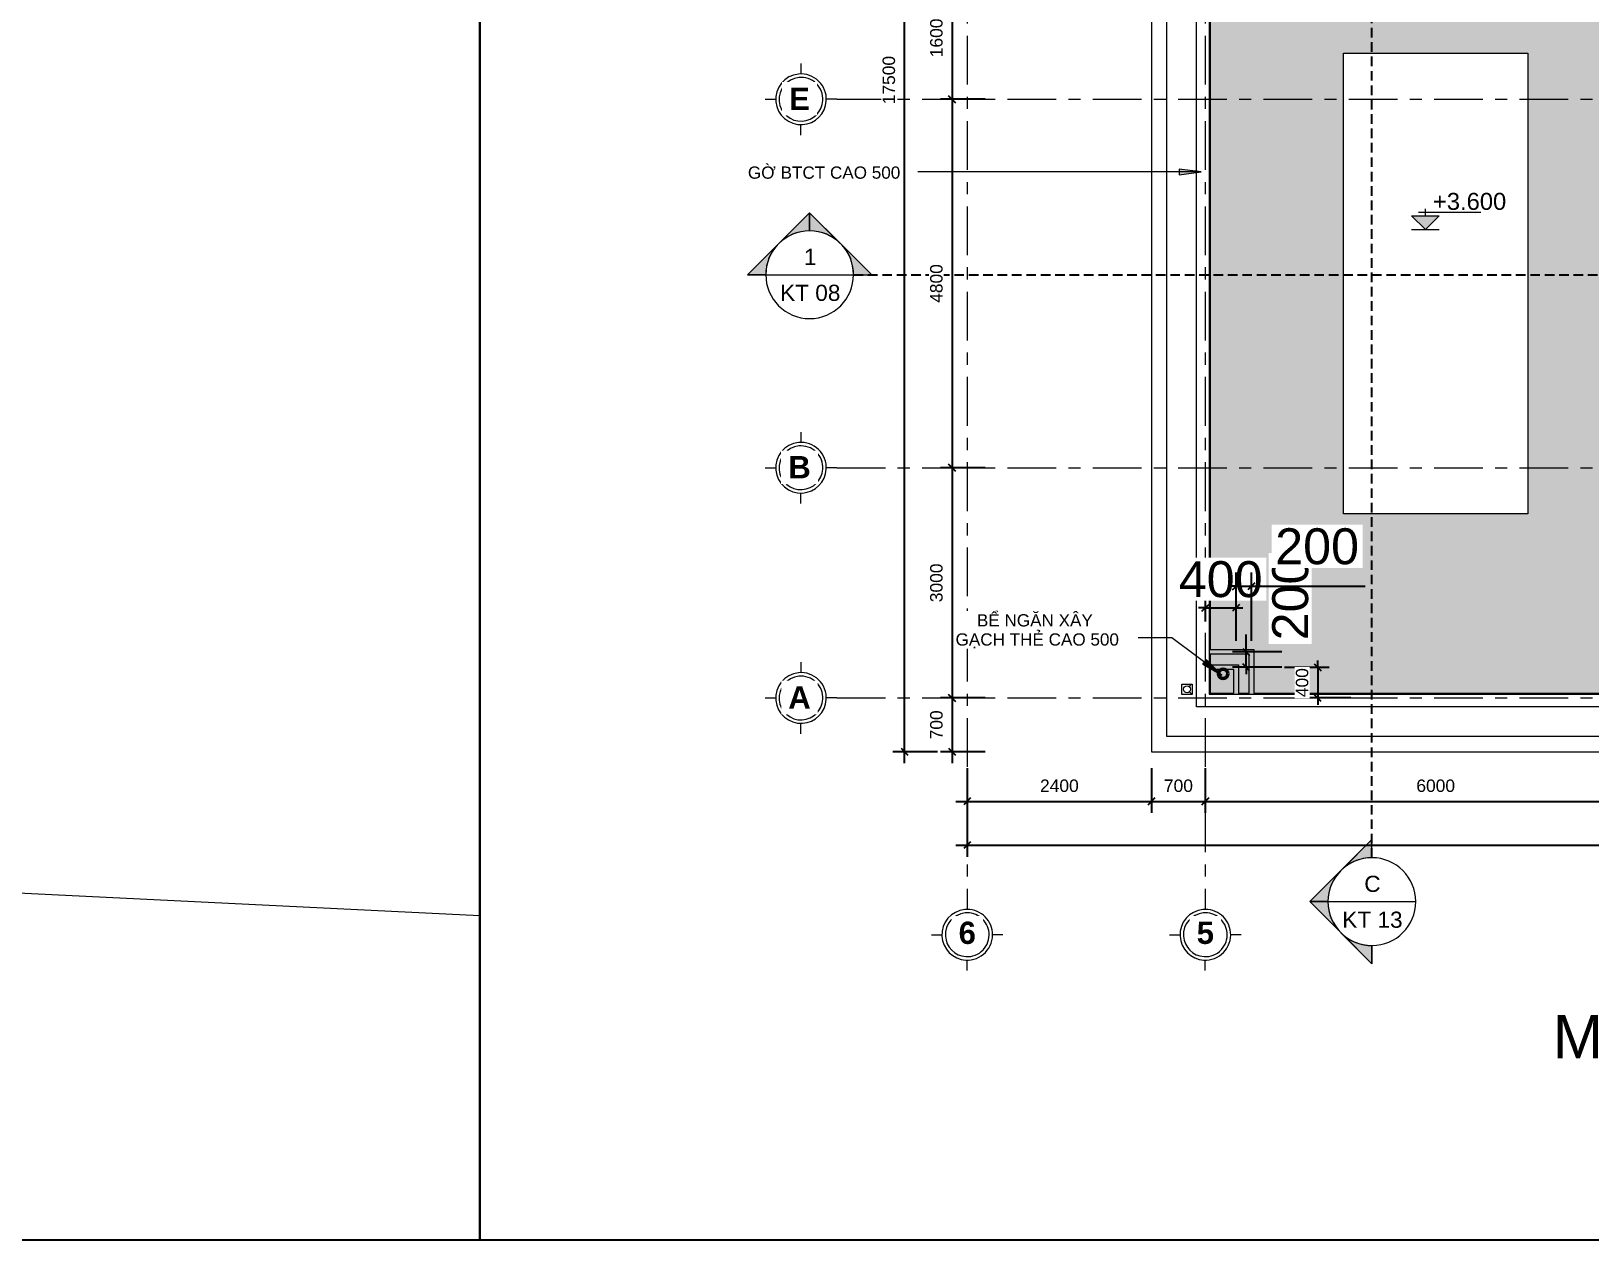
# Model space of a CAD drawing. Header units: millimetres. Extents: x 2164007 to 2324354, y -2513385 to -2308978.
# Drawn here: x 2237119 to 2257414, y -2402137 to -2386390 of the extents above; entities that cross this region are included whole.
import ezdxf

# ---------------------------------------------------------------- set-up
doc = ezdxf.new("R2010")
doc.units = ezdxf.units.MM
for name, pattern in [('DASHED2', [0.375, 0.25, -0.125]), ('Grid Line', [22.225, 12.7, -3.175, 3.175, -3.175]), ('HIDDEN2', [0.1875, 0.125, -0.0625])]:
    doc.linetypes.add(name, pattern=pattern)
doc.layers.add('5', color=5, linetype='Continuous')
doc.layers.add('NETGIONG', color=21, linetype='HIDDEN2')
for name, color, linetype, lineweight in [('A-ANNO-DIMS', 211, 'Continuous', 9), ('A-DETL-THIN', 151, 'Continuous', 9), ('A-DETL-WIDE', 214, 'Continuous', 50), ('A-FLOR', 8, 'Continuous', 13), ('A-FLOR-PATT', 8, 'Continuous', 13), ('A-WALL', 113, 'Continuous', 20), ('G-ANNO-DIMS', 111, 'Continuous', 9), ('G-ANNO-SYMB', 111, 'Continuous', 9), ('G-ANNO-TEXT', 231, 'Continuous', 9), ('S-GRID', 8, 'Continuous', 9), ('S-GRID-IDEN', 8, 'Continuous', 9)]:
    doc.layers.add(name, color=color, linetype=linetype, lineweight=lineweight)
doc.styles.add('Arial', font='arial.ttf', dxfattribs={"height": 175.652835})
doc.styles.add('Arial_1', font='arial.ttf', dxfattribs={"height": 162.282934})
doc.styles.add('Arial_2', font='arial.ttf', dxfattribs={"height": 468.40756})
doc.styles.add('Arial_3', font='arial.ttf', dxfattribs={"height": 177.035928})
doc.styles.add('Arial_4', font='arial.ttf', dxfattribs={"height": 175.652835})
doc.styles.add('Arial_B', font='arialbd.ttf', dxfattribs={"height": 190.266788})
doc.dimstyles.new('Dim_dai_ca_vu', dxfattribs={"dimscale": 304.8, "dimtxt": 165, "dimasz": 0.292969, "dimexe": 0.492126, "dimexo": 0.0625, "dimgap": 0.393701, "dimtad": 1, "dimdec": 0, "dimzin": 0, "dimdsep": 46, "dimtxsty": 'Arial_1', "dimblk1": 'OBLIQUE', "dimblk2": 'OBLIQUE', "dimsah": 1, "dimcen": 0.09, "dimdle": 0.492126, "dimadec": 0, "dimazin": 0, "dimtfac": 1, "dimtdec": 4, "dimtix": 1, "dimtmove": 0, "dimatfit": 3, "dimfxl": 0.984252, "dimfxlon": 1, "dimtvp": 1, "dimtfill": 1, "dimtolj": 1, "dimtzin": 0, "dimarcsym": 2})
doc.dimstyles.new('Dim_dai_ca_vu_1', dxfattribs={"dimscale": 304.8, "dimtxt": 165, "dimasz": 0.292969, "dimexe": 0.492126, "dimexo": 0.0625, "dimgap": 0.393701, "dimtad": 1, "dimdec": 0, "dimzin": 0, "dimdsep": 46, "dimtxsty": 'Arial_1', "dimblk1": 'OBLIQUE', "dimblk2": 'OBLIQUE', "dimsah": 1, "dimcen": 0.09, "dimdle": 0.492126, "dimadec": 0, "dimazin": 0, "dimtfac": 1, "dimtdec": 4, "dimtix": 1, "dimtmove": 0, "dimatfit": 3, "dimfxl": 0.984252, "dimfxlon": 1, "dimtvp": 1, "dimtfill": 1, "dimtolj": 1, "dimtzin": 0, "dimarcsym": 2})
doc.dimstyles.new('Dim_dai_ca_vu_2', dxfattribs={"dimscale": 304.8, "dimtxt": 165, "dimasz": 0.292969, "dimexe": 0.590551, "dimexo": 0.0625, "dimgap": 0.43061, "dimtad": 1, "dimdec": 0, "dimzin": 0, "dimdsep": 46, "dimtxsty": 'Arial_2', "dimblk1": 'OBLIQUE', "dimblk2": 'OBLIQUE', "dimsah": 1, "dimcen": 0.09, "dimdle": 0.615157, "dimadec": 0, "dimazin": 0, "dimtfac": 1, "dimtdec": 4, "dimtix": 1, "dimtmove": 0, "dimatfit": 3, "dimfxl": 1.230315, "dimfxlon": 1, "dimtvp": 1, "dimtfill": 1, "dimtolj": 1, "dimtzin": 0, "dimarcsym": 2})
doc.dimstyles.new('Dim_dai_ca_vu_3', dxfattribs={"dimscale": 304.8, "dimtxt": 165, "dimasz": 0.292969, "dimexe": 0.590551, "dimexo": 0.0625, "dimgap": 0.43061, "dimtad": 1, "dimdec": 0, "dimzin": 0, "dimdsep": 46, "dimtxsty": 'Arial_2', "dimblk1": 'OBLIQUE', "dimblk2": 'OBLIQUE', "dimsah": 1, "dimcen": 0.09, "dimdle": 0.615157, "dimadec": 0, "dimazin": 0, "dimtfac": 1, "dimtdec": 4, "dimtix": 1, "dimtmove": 0, "dimatfit": 3, "dimfxl": 1.230315, "dimfxlon": 1, "dimtvp": 1, "dimtfill": 1, "dimtolj": 1, "dimtzin": 0, "dimarcsym": 2})

# ---------------------------------------------------------------- blocks, each defined once
blk = doc.blocks.new('Floors 3 - Floors 3-1078498-TÂ_NG 2')
at = {"layer": 'A-FLOR'}
for p, q in [((-8715, -4629), (-8715, 5471)), ((-8915, 5271), (-8915, -4829)), ((-1715, -4629), (-8715, -4629)), ((-8915, -4829), (-1515, -4829))]:
    blk.add_line(p, q, dxfattribs=at)
blk = doc.blocks.new('Grid - Structural Grid-308830-TÂ_NG 2')
at = {"layer": 'S-GRID-IDEN'}
for p, q in [((0, 5.16875), (0, 3.66875)), ((-5.16875, 0), (-3.66875, 0)), ((5.16875, 0), (3.66875, 0)), ((0, -5.16875), (0, -3.66875))]:
    blk.add_line(p, q, dxfattribs=at)
at = {"layer": 'S-GRID-IDEN', "lineweight": 13}
for start, end in [(86.5905687, 185.4173466), (3.4094313, 86.5905687), (275.4173466, 3.4094313), (185.4173466, 275.4173466)]:
    blk.add_arc((0, 0), 3.66875, start, end, dxfattribs=at)
at = {"layer": 'S-GRID-IDEN'}
for start, end in [(86.5905687, 185.4173466), (3.4094313, 86.5905687), (275.4173466, 3.4094313), (185.4173466, 275.4173466)]:
    blk.add_arc((0, 0), 3.16875, start, end, dxfattribs=at)
blk = doc.blocks.new('Section - Section Head - Filled-22785-TÂ_NG 2')
at = {"layer": 'G-ANNO-SYMB'}
h = blk.add_hatch(color=256, dxfattribs=at)
edge = h.paths.add_edge_path(flags=0)
edge.add_line((-10.84, 4.49), (-6.35, 8.98))
edge.add_line((-6.35, 8.98), (-6.35, 6.35))
edge.add_arc((-6.35, 0), 6.35, 90, 135)
h = blk.add_hatch(color=256, dxfattribs=at)
edge = h.paths.add_edge_path(flags=0)
edge.add_arc((-6.35, 0), 6.35, 45, 90)
edge.add_line((-6.35, 6.35), (-6.35, 8.98))
edge.add_line((-6.35, 8.98), (-1.86, 4.49))
h = blk.add_hatch(color=256, dxfattribs=at)
edge = h.paths.add_edge_path(flags=0)
edge.add_arc((-6.35, 0), 6.36, 137.9216, 180)
edge.add_line((-12.71, 0), (-15.33, 0))
edge.add_line((-15.33, 0), (-11.07, 4.26))
h = blk.add_hatch(color=256, dxfattribs=at)
edge = h.paths.add_edge_path(flags=0)
edge.add_line((-1.63, 4.26), (2.63, 0))
edge.add_line((2.63, 0), (0.01, 0))
edge.add_arc((-6.35, 0), 6.36, 0, 42.0784)
for p, q in [((-6.35, 8.98), (-15.33, 0)), ((-6.35, 8.98), (-10.84, 4.49)), ((-6.35, 8.98), (2.63, 0)), ((-6.35, 6.35), (-6.35, 8.98)), ((-1.86, 4.49), (-6.35, 8.98)), ((-6.35, 8.98), (-6.35, 6.35)), ((-11.07, 4.26), (-15.33, 0)), ((2.63, 0), (-1.63, 4.26)), ((-15.33, 0), (-12.71, 0)), ((0.01, 0), (2.63, 0)), ((-12.7, 0), (-15.33, 0)), ((0, 0), (2.63, 0))]:
    blk.add_line(p, q, dxfattribs=at)
for radius, start, end in [(6.35, 360, 180), (6.35, 90, 135), (6.35, 45, 90), (6.36, 137.9216, 180), (6.36, 0, 42.0784), (6.35, 180, 360)]:
    blk.add_arc((-6.35, 0), radius, start, end, dxfattribs=at)
blk = doc.blocks.new('Spot Elevations - M_Spot Elevation - Exterior Filled 2-332856-TÂ_NG 2')
at = {"layer": 'G-ANNO-DIMS'}
blk.add_hatch(color=256, dxfattribs=at).paths.add_polyline_path([(2, 2), (0, 0), (-2, 2)], flags=0)
for p, q in [((-1, 2.5), (8, 2.5)), ((0, 2), (0, 3)), ((0, 0), (-2, 2)), ((-2, 2), (2, 2)), ((-2, 0), (2, 0)), ((2, 2), (0, 0))]:
    blk.add_line(p, q, dxfattribs=at)
blk = doc.blocks.new('_Oblique')
at = {"color": 0, "linetype": 'ByBlock', "lineweight": -2}
blk.add_line((-0.5, -0.5), (0.5, 0.5), dxfattribs=at)
blk = doc.blocks.new('*D406')
at = {"layer": 'A-ANNO-DIMS', "color": 0, "lineweight": -2}
for p, q in [((2249307, -2395994), (2249307, -2396575)), ((2251707, -2395994), (2251707, -2396575)), ((2249157, -2396425), (2251857, -2396425))]:
    blk.add_line(p, q, dxfattribs=at)
at = {"layer": 'Defpoints', "color": 0}
for p in [(2249307, -2395975), (2251707, -2395975), (2251707, -2396425)]:
    blk.add_point(p, dxfattribs=at)
at = {"layer": 'A-ANNO-DIMS', "color": 0, "lineweight": -2, "xscale": 89.296875, "yscale": 89.296875, "zscale": 89.296875, "rotation": 180}
blk.add_blockref('_Oblique', (2249307, -2396425), dxfattribs=at)
at = {"layer": 'A-ANNO-DIMS', "color": 0, "lineweight": -2, "xscale": 89.296875, "yscale": 89.296875, "zscale": 89.296875}
blk.add_blockref('_Oblique', (2251707, -2396425), dxfattribs=at)
at = {"layer": 'A-ANNO-DIMS', "color": 0, "insert": (2250507, -2396222), "char_height": 162.3, "attachment_point": 5, "style": 'Arial_1', "bg_fill": 3, "box_fill_scale": 1.1, "bg_fill_color": 256, "bg_fill_true_color": 13158600, "bg_fill_transparency": 7022796}
blk.add_mtext('\\A1;2400', dxfattribs=at)
blk = doc.blocks.new('*D407')
at = {"layer": 'A-ANNO-DIMS', "color": 0, "lineweight": -2}
for p, q in [((2251707, -2395994), (2251707, -2396575)), ((2252407, -2395994), (2252407, -2396575)), ((2251557, -2396425), (2252557, -2396425))]:
    blk.add_line(p, q, dxfattribs=at)
at = {"layer": 'Defpoints', "color": 0}
for p in [(2251707, -2395975), (2252407, -2395975), (2252407, -2396425)]:
    blk.add_point(p, dxfattribs=at)
at = {"layer": 'A-ANNO-DIMS', "color": 0, "lineweight": -2, "xscale": 89.296875, "yscale": 89.296875, "zscale": 89.296875, "rotation": 180}
blk.add_blockref('_Oblique', (2251707, -2396425), dxfattribs=at)
at = {"layer": 'A-ANNO-DIMS', "color": 0, "lineweight": -2, "xscale": 89.296875, "yscale": 89.296875, "zscale": 89.296875}
blk.add_blockref('_Oblique', (2252407, -2396425), dxfattribs=at)
at = {"layer": 'A-ANNO-DIMS', "color": 0, "insert": (2252057, -2396222), "char_height": 162.3, "attachment_point": 5, "style": 'Arial_1', "bg_fill": 3, "box_fill_scale": 1.1, "bg_fill_color": 256, "bg_fill_true_color": 13158600, "bg_fill_transparency": 8896412}
blk.add_mtext('\\A1;700', dxfattribs=at)
blk = doc.blocks.new('*D408')
at = {"layer": 'A-ANNO-DIMS', "color": 0, "lineweight": -2}
for p, q in [((2252407, -2395994), (2252407, -2396575)), ((2258407, -2395994), (2258407, -2396575)), ((2252257, -2396425), (2258557, -2396425))]:
    blk.add_line(p, q, dxfattribs=at)
at = {"layer": 'Defpoints', "color": 0}
for p in [(2252407, -2395975), (2258407, -2395975), (2258407, -2396425)]:
    blk.add_point(p, dxfattribs=at)
at = {"layer": 'A-ANNO-DIMS', "color": 0, "lineweight": -2, "xscale": 89.296875, "yscale": 89.296875, "zscale": 89.296875, "rotation": 180}
blk.add_blockref('_Oblique', (2252407, -2396425), dxfattribs=at)
at = {"layer": 'A-ANNO-DIMS', "color": 0, "lineweight": -2, "xscale": 89.296875, "yscale": 89.296875, "zscale": 89.296875}
blk.add_blockref('_Oblique', (2258407, -2396425), dxfattribs=at)
at = {"layer": 'A-ANNO-DIMS', "color": 0, "insert": (2255407, -2396222), "char_height": 162.3, "attachment_point": 5, "style": 'Arial_1', "bg_fill": 3, "box_fill_scale": 1.1, "bg_fill_color": 256, "bg_fill_true_color": 13158600, "bg_fill_transparency": 8896928}
blk.add_mtext('\\A1;6000', dxfattribs=at)
blk = doc.blocks.new('*D415')
at = {"layer": 'A-ANNO-DIMS', "color": 0, "lineweight": -2}
for p, q in [((2249307, -2396565), (2249307, -2397146)), ((2270607, -2396565), (2270607, -2397146)), ((2249157, -2396996), (2270757, -2396996))]:
    blk.add_line(p, q, dxfattribs=at)
at = {"layer": 'Defpoints', "color": 0}
for p in [(2249307, -2396546), (2270607, -2396546), (2270607, -2396996)]:
    blk.add_point(p, dxfattribs=at)
at = {"layer": 'A-ANNO-DIMS', "color": 0, "lineweight": -2, "xscale": 89.296875, "yscale": 89.296875, "zscale": 89.296875, "rotation": 180}
blk.add_blockref('_Oblique', (2249307, -2396996), dxfattribs=at)
at = {"layer": 'A-ANNO-DIMS', "color": 0, "lineweight": -2, "xscale": 89.296875, "yscale": 89.296875, "zscale": 89.296875}
blk.add_blockref('_Oblique', (2270607, -2396996), dxfattribs=at)
at = {"layer": 'A-ANNO-DIMS', "color": 0, "insert": (2259957, -2396793), "char_height": 162.3, "attachment_point": 5, "style": 'Arial_1', "bg_fill": 3, "box_fill_scale": 1.1, "bg_fill_color": 256, "bg_fill_true_color": 13158600, "bg_fill_transparency": 8898476}
blk.add_mtext('\\A1;21300', dxfattribs=at)
blk = doc.blocks.new('*D416')
at = {"layer": 'A-ANNO-DIMS', "color": 0, "lineweight": -2}
for p, q in [((2252939, -2394478), (2252939, -2394250)), ((2253402, -2394478), (2252759, -2394478)), ((2252939, -2394678), (2252939, -2394478)), ((2253402, -2394678), (2252759, -2394678)), ((2252939, -2394678), (2252939, -2394767))]:
    blk.add_line(p, q, dxfattribs=at)
at = {"layer": 'Defpoints', "color": 0}
for p in [(2253421, -2394478), (2252939, -2394678), (2253421, -2394678)]:
    blk.add_point(p, dxfattribs=at)
at = {"layer": 'A-ANNO-DIMS', "color": 0, "lineweight": -2, "xscale": 89.296875, "yscale": 89.296875, "zscale": 89.296875}
for p, rotation in [((2252939, -2394478), 270), ((2252939, -2394678), 90)]:
    blk.add_blockref('_Oblique', p, dxfattribs=dict(at, rotation=rotation))
at = {"layer": 'A-ANNO-DIMS', "color": 0, "insert": (2253278, -2394327), "char_height": 468.4, "attachment_point": 1, "rotation": 90, "line_spacing_factor": 0.938532, "style": 'Arial_2', "bg_fill": 3, "box_fill_scale": 1.1, "bg_fill_color": 256, "bg_fill_true_color": 13158600, "bg_fill_transparency": 7163996}
blk.add_mtext('\\A1;200', dxfattribs=at)
blk = doc.blocks.new('*D417')
at = {"layer": 'A-ANNO-DIMS', "color": 0, "lineweight": -2}
for p, q in [((2253871, -2394678), (2253871, -2394589)), ((2253440, -2394678), (2254021, -2394678)), ((2253871, -2394678), (2253871, -2395078)), ((2254302, -2395078), (2253721, -2395078)), ((2253871, -2395078), (2253871, -2395167))]:
    blk.add_line(p, q, dxfattribs=at)
at = {"layer": 'Defpoints', "color": 0}
for p in [(2253421, -2394678), (2253871, -2395078), (2254321, -2395078)]:
    blk.add_point(p, dxfattribs=at)
at = {"layer": 'A-ANNO-DIMS', "color": 0, "lineweight": -2, "xscale": 89.296875, "yscale": 89.296875, "zscale": 89.296875}
for p, rotation in [((2253871, -2394678), 270), ((2253871, -2395078), 90)]:
    blk.add_blockref('_Oblique', p, dxfattribs=dict(at, rotation=rotation))
at = {"layer": 'A-ANNO-DIMS', "color": 0, "insert": (2253668, -2394878), "char_height": 162.3, "attachment_point": 5, "rotation": 90, "style": 'Arial_1', "bg_fill": 3, "box_fill_scale": 1.1, "bg_fill_color": 256, "bg_fill_true_color": 13158600, "bg_fill_transparency": 7061900}
blk.add_mtext('\\A1;400', dxfattribs=at)
blk = doc.blocks.new('*D418')
at = {"layer": 'A-ANNO-DIMS', "color": 0, "lineweight": -2}
for p, q in [((2252407, -2393472), (2252407, -2394083)), ((2252807, -2394334), (2252807, -2393723)), ((2252407, -2393903), (2252318, -2393903)), ((2252407, -2393903), (2252807, -2393903)), ((2252807, -2393903), (2252897, -2393903))]:
    blk.add_line(p, q, dxfattribs=at)
at = {"layer": 'Defpoints', "color": 0}
blk.add_point((2252807, -2394353), dxfattribs=at)
at = {"layer": 'A-ANNO-DIMS', "color": 0, "lineweight": -2, "xscale": 89.296875, "yscale": 89.296875, "zscale": 89.296875}
blk.add_blockref('_Oblique', (2252407, -2393903), dxfattribs=at)
at = {"layer": 'A-ANNO-DIMS', "color": 0, "lineweight": -2, "xscale": 89.296875, "yscale": 89.296875, "zscale": 89.296875, "rotation": 180}
blk.add_blockref('_Oblique', (2252807, -2393903), dxfattribs=at)
at = {"layer": 'A-ANNO-DIMS', "color": 0, "insert": (2252607, -2393533), "char_height": 468.4, "attachment_point": 5, "style": 'Arial_2', "bg_fill": 3, "box_fill_scale": 1.1, "bg_fill_color": 256, "bg_fill_true_color": 13158600, "bg_fill_transparency": 8899008}
blk.add_mtext('\\A1;400', dxfattribs=at)
at = {"layer": 'Defpoints', "color": 0}
for p in [(2252407, -2393453), (2252807, -2393903)]:
    blk.add_point(p, dxfattribs=at)
blk = doc.blocks.new('*D419')
at = {"layer": 'A-ANNO-DIMS', "color": 0, "lineweight": -2}
for p, q in [((2252807, -2393623), (2252718, -2393623)), ((2252807, -2394334), (2252807, -2393443)), ((2252807, -2393623), (2253007, -2393623)), ((2253007, -2394334), (2253007, -2393443)), ((2253007, -2393623), (2254490, -2393623))]:
    blk.add_line(p, q, dxfattribs=at)
at = {"layer": 'Defpoints', "color": 0}
for p in [(2253007, -2393623), (2252807, -2394353), (2253007, -2394353)]:
    blk.add_point(p, dxfattribs=at)
at = {"layer": 'A-ANNO-DIMS', "color": 0, "lineweight": -2, "xscale": 89.296875, "yscale": 89.296875, "zscale": 89.296875}
blk.add_blockref('_Oblique', (2252807, -2393623), dxfattribs=at)
at = {"layer": 'A-ANNO-DIMS', "color": 0, "lineweight": -2, "xscale": 89.296875, "yscale": 89.296875, "zscale": 89.296875, "rotation": 180}
blk.add_blockref('_Oblique', (2253007, -2393623), dxfattribs=at)
at = {"layer": 'A-ANNO-DIMS', "color": 0, "insert": (2253317, -2392867), "char_height": 468.4, "attachment_point": 1, "line_spacing_factor": 0.938532, "style": 'Arial_2', "bg_fill": 3, "box_fill_scale": 1.1, "bg_fill_color": 256, "bg_fill_true_color": 13158600, "bg_fill_transparency": 7178028}
blk.add_mtext('\\A1;200', dxfattribs=at)
blk = doc.blocks.new('*D423')
at = {"layer": 'A-ANNO-DIMS', "color": 0, "lineweight": -2}
for p, q in [((2249539, -2385678), (2248959, -2385678)), ((2249109, -2385528), (2249109, -2387428)), ((2249539, -2387278), (2248959, -2387278))]:
    blk.add_line(p, q, dxfattribs=at)
at = {"layer": 'Defpoints', "color": 0}
for p in [(2249559, -2385678), (2249109, -2387278), (2249559, -2387278)]:
    blk.add_point(p, dxfattribs=at)
at = {"layer": 'A-ANNO-DIMS', "color": 0, "lineweight": -2, "xscale": 89.296875, "yscale": 89.296875, "zscale": 89.296875}
for p, rotation in [((2249109, -2385678), 90), ((2249109, -2387278), 270)]:
    blk.add_blockref('_Oblique', p, dxfattribs=dict(at, rotation=rotation))
at = {"layer": 'A-ANNO-DIMS', "color": 0, "insert": (2248906, -2386478), "char_height": 162.3, "attachment_point": 5, "rotation": 90, "style": 'Arial_1', "bg_fill": 3, "box_fill_scale": 1.1, "bg_fill_color": 256, "bg_fill_true_color": 13158600, "bg_fill_transparency": 8899508}
blk.add_mtext('\\A1;1600', dxfattribs=at)
blk = doc.blocks.new('*D424')
at = {"layer": 'A-ANNO-DIMS', "color": 0, "lineweight": -2}
for p, q in [((2249109, -2387128), (2249109, -2392228)), ((2249539, -2387278), (2248959, -2387278)), ((2249539, -2392078), (2248959, -2392078))]:
    blk.add_line(p, q, dxfattribs=at)
at = {"layer": 'Defpoints', "color": 0}
for p in [(2249559, -2387278), (2249109, -2392078), (2249559, -2392078)]:
    blk.add_point(p, dxfattribs=at)
at = {"layer": 'A-ANNO-DIMS', "color": 0, "lineweight": -2, "xscale": 89.296875, "yscale": 89.296875, "zscale": 89.296875}
for p, rotation in [((2249109, -2387278), 90), ((2249109, -2392078), 270)]:
    blk.add_blockref('_Oblique', p, dxfattribs=dict(at, rotation=rotation))
at = {"layer": 'A-ANNO-DIMS', "color": 0, "insert": (2248906, -2389678), "char_height": 162.3, "attachment_point": 5, "rotation": 90, "style": 'Arial_1', "bg_fill": 3, "box_fill_scale": 1.1, "bg_fill_color": 256, "bg_fill_true_color": 13158600, "bg_fill_transparency": 8899508}
blk.add_mtext('\\A1;4800', dxfattribs=at)
blk = doc.blocks.new('*D425')
at = {"layer": 'A-ANNO-DIMS', "color": 0, "lineweight": -2}
for p, q in [((2249109, -2391928), (2249109, -2395228)), ((2249539, -2392078), (2248959, -2392078)), ((2249539, -2395078), (2248959, -2395078))]:
    blk.add_line(p, q, dxfattribs=at)
at = {"layer": 'Defpoints', "color": 0}
for p in [(2249559, -2392078), (2249109, -2395078), (2249559, -2395078)]:
    blk.add_point(p, dxfattribs=at)
at = {"layer": 'A-ANNO-DIMS', "color": 0, "lineweight": -2, "xscale": 89.296875, "yscale": 89.296875, "zscale": 89.296875}
for p, rotation in [((2249109, -2392078), 90), ((2249109, -2395078), 270)]:
    blk.add_blockref('_Oblique', p, dxfattribs=dict(at, rotation=rotation))
at = {"layer": 'A-ANNO-DIMS', "color": 0, "insert": (2248906, -2393578), "char_height": 162.3, "attachment_point": 5, "rotation": 90, "style": 'Arial_1', "bg_fill": 3, "box_fill_scale": 1.1, "bg_fill_color": 256, "bg_fill_true_color": 13158600, "bg_fill_transparency": 8899508}
blk.add_mtext('\\A1;3000', dxfattribs=at)
blk = doc.blocks.new('*D426')
at = {"layer": 'A-ANNO-DIMS', "color": 0, "lineweight": -2}
for p, q in [((2249109, -2394928), (2249109, -2395928)), ((2249539, -2395078), (2248959, -2395078)), ((2249539, -2395778), (2248959, -2395778))]:
    blk.add_line(p, q, dxfattribs=at)
at = {"layer": 'Defpoints', "color": 0}
for p in [(2249559, -2395078), (2249109, -2395778), (2249559, -2395778)]:
    blk.add_point(p, dxfattribs=at)
at = {"layer": 'A-ANNO-DIMS', "color": 0, "lineweight": -2, "xscale": 89.296875, "yscale": 89.296875, "zscale": 89.296875}
for p, rotation in [((2249109, -2395078), 90), ((2249109, -2395778), 270)]:
    blk.add_blockref('_Oblique', p, dxfattribs=dict(at, rotation=rotation))
at = {"layer": 'A-ANNO-DIMS', "color": 0, "insert": (2248906, -2395428), "char_height": 162.3, "attachment_point": 5, "rotation": 90, "style": 'Arial_1', "bg_fill": 3, "box_fill_scale": 1.1, "bg_fill_color": 256, "bg_fill_true_color": 13158600, "bg_fill_transparency": 8899508}
blk.add_mtext('\\A1;700', dxfattribs=at)
blk = doc.blocks.new('*D427')
at = {"layer": 'A-ANNO-DIMS', "color": 0, "lineweight": -2}
for p, q in [((2248490, -2395928), (2248490, -2378128)), ((2248921, -2378278), (2248340, -2378278)), ((2248921, -2395778), (2248340, -2395778))]:
    blk.add_line(p, q, dxfattribs=at)
at = {"layer": 'Defpoints', "color": 0}
for p in [(2248490, -2378278), (2248940, -2378278), (2248940, -2395778)]:
    blk.add_point(p, dxfattribs=at)
at = {"layer": 'A-ANNO-DIMS', "color": 0, "lineweight": -2, "xscale": 89.296875, "yscale": 89.296875, "zscale": 89.296875}
for p, rotation in [((2248490, -2378278), 90), ((2248490, -2395778), 270)]:
    blk.add_blockref('_Oblique', p, dxfattribs=dict(at, rotation=rotation))
at = {"layer": 'A-ANNO-DIMS', "color": 0, "insert": (2248287, -2387028), "char_height": 162.3, "attachment_point": 5, "rotation": 90, "style": 'Arial_1', "bg_fill": 3, "box_fill_scale": 1.1, "bg_fill_color": 256, "bg_fill_true_color": 13158600, "bg_fill_transparency": 8899508}
blk.add_mtext('\\A1;17500', dxfattribs=at)

msp = doc.modelspace()

# ---------------------------------------------------------------- hatches: boundary and pattern name
at = {"layer": 'A-FLOR-PATT', "lineweight": 9}
h = msp.add_hatch(dxfattribs=at)
h.set_pattern_fill('FP_5', color=256, style=0, pattern_type=2)
h.set_pattern_definition([(0, (2260622.27, -2390948.96), (365.76, 91.44), [30.175, -244.145, 30.175, -244.145, -1463.04]), (0, (2260622.27, -2390948.96), (365.76, 91.44), [-548.64, 30.175, -518.465, 30.175, -244.145, -640.08]), (0, (2260622.27, -2390948.96), (365.76, 91.44), [-1371.6, 30.175, -152.705, 30.175, -427.025]), (120, (2260759.43, -2390903.24), (-262.06936, 271.03745), [30.175, -244.145, 30.175, -244.145, -1463.04]), (120, (2260759.43, -2390903.24), (-262.06936, 271.03745), [-548.64, 30.175, -518.465, 30.175, -244.145, -640.08]), (120, (2260759.43, -2390903.24), (-262.06936, 271.03745), [-1371.6, 30.175, -152.705, 30.175, -427.025]), (240, (2260805.15, -2390720.36), (-103.69064, -362.47745), [30.175, -244.145, 30.175, -244.145, -1463.04]), (240, (2260805.15, -2390720.36), (-103.69064, -362.47745), [-548.64, 30.175, -518.465, 30.175, -244.145, -640.08]), (240, (2260805.15, -2390720.36), (-103.69064, -362.47745), [-1371.6, 30.175, -152.705, 30.175, -427.025])])
h.paths.add_polyline_path([(2252457.4, -2395028), (2258357.4, -2395028), (2258357.4, -2387828), (2257907.4, -2387828), (2257907.4, -2386678), (2258357.4, -2386678), (2258357.4, -2382993), (2258292.4, -2382993), (2258292.4, -2379028), (2250357.4, -2379028), (2250357.4, -2384128), (2252457.4, -2384128), (2252457.4, -2394188.4)], flags=0)
h.paths.add_polyline_path([(2254207.4, -2392678), (2254207.4, -2386678), (2256607.4, -2386678), (2256607.4, -2392678)], flags=0)
h.paths.add_polyline_path([(2251807.4, -2382778), (2251807.4, -2380378), (2256607.4, -2380378), (2256607.4, -2382778)], flags=0)
at = {"layer": 'G-ANNO-TEXT'}
for points in [[(2252351.5, -2388224.1), (2252065.7, -2388186.5), (2252065.7, -2388261.8)], [(2252623.7, -2394778.8), (2252416.4, -2394578.5), (2252371.6, -2394639)]]:
    msp.add_hatch(color=7, dxfattribs=at).paths.add_polyline_path(points, flags=0)

# ---------------------------------------------------------------- linework, layer by layer
at = {"layer": '5'}
for points in [[(2202264, -2402137.3), (2242960.6, -2402137.3), (2242960.6, -2373359), (2202264, -2373359)], [(2242960.6, -2402137.3), (2283657.3, -2402137.3), (2283657.3, -2373359), (2242960.6, -2373359)]]:
    msp.add_lwpolyline(points, close=True, dxfattribs=at)
at = {"layer": 'A-DETL-THIN'}
for p, q in [((2252101.8, -2394897.4), (2252236.8, -2394897.4)), ((2252101.8, -2395032.4), (2252101.8, -2394897.4)), ((2252236.8, -2395032.4), (2252101.8, -2395032.4)), ((2252196.6, -2394929.2), (2252228.3, -2394897.4)), ((2252201.2, -2394996.8), (2252236.8, -2395032.4)), ((2252236.8, -2394897.4), (2252236.8, -2395032.4))]:
    msp.add_line(p, q, dxfattribs=at)
msp.add_circle((2252169.3, -2394964.9), 45, dxfattribs=at)
at = {"layer": 'A-DETL-WIDE'}
msp.add_circle((2252639, -2394762.5), 60, dxfattribs=at)
at = {"layer": 'A-FLOR'}
for p, q in [((2252457.4, -2384128), (2252457.4, -2395028)), ((2254207.4, -2386678), (2256607.4, -2386678)), ((2254207.4, -2392678), (2254207.4, -2386678)), ((2256607.4, -2386678), (2256607.4, -2392678)), ((2256607.4, -2392678), (2254207.4, -2392678)), ((2252457.4, -2395028), (2258357.4, -2395028)), ((2205563.3, -2396084.2), (2242960.6, -2397910.4))]:
    msp.add_line(p, q, dxfattribs=at)
at = {"layer": 'A-WALL'}
for p, q in [((2252472.4, -2384113), (2252472.4, -2394448)), ((2252292.4, -2395193), (2252292.4, -2384293)), ((2252472.4, -2394448), (2253037.4, -2394448)), ((2252977.4, -2394508), (2252472.4, -2394508)), ((2252472.4, -2394508), (2252472.4, -2394648)), ((2252977.4, -2395013), (2252977.4, -2394508)), ((2253037.4, -2394448), (2253037.4, -2395013)), ((2252472.4, -2394648), (2252837.4, -2394648)), ((2252777.4, -2394708), (2252472.4, -2394708)), ((2252472.4, -2394708), (2252472.4, -2395013)), ((2252777.4, -2395013), (2252777.4, -2394708)), ((2252837.4, -2394648), (2252837.4, -2395013)), ((2252472.4, -2395013), (2252777.4, -2395013)), ((2252837.4, -2395013), (2252977.4, -2395013)), ((2253037.4, -2395013), (2258342.4, -2395013)), ((2258522.4, -2395193), (2252292.4, -2395193))]:
    msp.add_line(p, q, dxfattribs=at)
at = {"layer": 'G-ANNO-SYMB'}
for p, q in [((2246683.9, -2389563.5), (2247826.9, -2389563.5)), ((2254004.5, -2397731.1), (2255147.5, -2397731.1))]:
    msp.add_line(p, q, dxfattribs=at)
at = {"layer": 'G-ANNO-TEXT', "color": 7}
for p, q in [((2252351.5, -2388224.1), (2248608.6, -2388224.1)), ((2252351.5, -2388224.1), (2252065.7, -2388186.5)), ((2252065.7, -2388186.5), (2252065.7, -2388261.8)), ((2252065.7, -2388261.8), (2252351.5, -2388224.1)), ((2251970.8, -2394295.4), (2251456.2, -2394295.4)), ((2252623.7, -2394778.8), (2251970.8, -2394295.4)), ((2252416.4, -2394578.5), (2252371.6, -2394639)), ((2252371.6, -2394639), (2252623.7, -2394778.8)), ((2252623.7, -2394778.8), (2252416.4, -2394578.5))]:
    msp.add_line(p, q, dxfattribs=at)
at = {"layer": 'NETGIONG', "color": 5, "linetype": 'DASHED2', "lineweight": 25, "ltscale": 500}
for p, q in [((2254576, -2397159.6), (2254576, -2375891.8)), ((2247826.9, -2389563.5), (2276904.7, -2389563.5))]:
    msp.add_line(p, q, dxfattribs=at)
at = {"layer": 'S-GRID', "linetype": 'Grid Line', "ltscale": 50}
for p, q in [((2249307.4, -2376449.6), (2249307.4, -2397697.5)), ((2252407.4, -2376449.6), (2252407.4, -2397697.5)), ((2247607.4, -2387278), (2261698, -2387278)), ((2247607.4, -2392078), (2261698, -2392078)), ((2247607.4, -2395078), (2276777.2, -2395078))]:
    msp.add_line(p, q, dxfattribs=at)

# ---------------------------------------------------------------- block references
at = {"layer": 'A-FLOR'}
msp.add_blockref('Floors 3 - Floors 3-1078498-TÂ_NG 2', (2260622.3, -2390949), dxfattribs=at)
at = {"layer": 'G-ANNO-DIMS', "xscale": 90, "yscale": 90, "zscale": 89.99999999999996}
msp.add_blockref('Spot Elevations - M_Spot Elevation - Exterior Filled 2-332856-TÂ_NG 2', (2255273.6, -2388974.7), dxfattribs=at)
at = {"layer": 'G-ANNO-SYMB', "xscale": 90, "yscale": 90, "zscale": 89.99999999999996}
msp.add_blockref('Section - Section Head - Filled-22785-TÂ_NG 2', (2247826.9, -2389563.5), dxfattribs=at)
at = {"layer": 'G-ANNO-SYMB', "xscale": 90, "yscale": 90, "zscale": 89.99999999999996, "rotation": 90}
msp.add_blockref('Section - Section Head - Filled-22785-TÂ_NG 2', (2254576, -2397159.6), dxfattribs=at)
at = {"layer": 'S-GRID-IDEN', "xscale": 90, "yscale": 90, "zscale": 89.99999999999996}
for p, rotation in [((2247142.2, -2387278), 270), ((2247142.2, -2392078), 270), ((2247142.2, -2395078), 270), ((2249307.4, -2398162.7), 180), ((2252407.4, -2398162.7), 180)]:
    msp.add_blockref('Grid - Structural Grid-308830-TÂ_NG 2', p, dxfattribs=dict(at, rotation=rotation))

# ---------------------------------------------------------------- texts
at = {"layer": 'G-ANNO-DIMS', "insert": (2255371.4, -2388497.3), "char_height": 221.29, "width": 1136.7, "attachment_point": 1, "line_spacing_factor": 0.938532, "style": 'Arial_3'}
msp.add_mtext('+3.600', dxfattribs=at)
at = {"layer": 'G-ANNO-SYMB', "attachment_point": 2, "line_spacing_factor": 0.938532, "style": 'Arial'}
for s, insert, char_height, width in [('\\fArial|b0|i0|c163|p34|;1', (2247262.8, -2389226.1), 210.783, 195.453), ('KT 08', (2247262.8, -2389693.7), 210.78, 936.117), ('\\fArial|b0|i0|c163|p34|;C', (2254583.3, -2397393.7), 210.783, 252.031), ('KT 13', (2254583.3, -2397861.3), 210.78, 936.117)]:
    msp.add_mtext(s, dxfattribs=dict(at, insert=insert, char_height=char_height, width=width))

# ---------------------------------------------------------------- next in the draw order: texts
at = {"layer": 'G-ANNO-TEXT', "color": 7, "line_spacing_factor": 0.938532, "bg_fill": 3, "box_fill_scale": 1.25, "bg_fill_color": 0, "bg_fill_transparency": 0}
for s, insert, char_height, width, attachment_point, style in [('GỜ BTCT CAO 500', (2247443.2, -2388153.3), 159.332, 2357.979, 2, 'Arial_1'), ('BỂ NGĂN XÂY\\P GẠCH THẺ CAO 500', (2250187.9, -2393986.5), 159.332, 2604.857, 2, 'Arial_1'), ('MẶT BẰNG TẦNG ÁP MÁI', (2256931.8, -2399209.7), 562.089, 11130.534, 1, 'Arial_4')]:
    msp.add_mtext(s, dxfattribs=dict(at, insert=insert, char_height=char_height, width=width, attachment_point=attachment_point, style=style))
at = {"layer": 'S-GRID-IDEN', "char_height": 289.967, "attachment_point": 2, "line_spacing_factor": 0.938532, "style": 'Arial_B', "bg_fill": 3, "box_fill_scale": 1.25, "bg_fill_color": 0, "bg_fill_transparency": 0}
for s, insert, width in [('\\fArial|b1|i0|c163|p34|;E', (2247123.2, -2387126.3), 312.039), ('\\fArial|b1|i0|c163|p34|;B', (2247123.2, -2391926.3), 339.471), ('\\fArial|b1|i0|c163|p34|;A', (2247123.2, -2394926.3), 329.184), ('\\fArial|b1|i0|c163|p34|;6', (2249307.5, -2397992.1), 260.604), ('\\fArial|b1|i0|c163|p34|;5', (2252407.5, -2397992.1), 260.604)]:
    msp.add_mtext(s, dxfattribs=dict(at, insert=insert, width=width))

# ---------------------------------------------------------------- next in the draw order: dimensions: what is measured, and where the dimension line sits
at = {"layer": 'A-ANNO-DIMS'}
dim = msp.add_linear_dim(base=(2249108.5, -2387278), p1=(2249558.5, -2385678), p2=(2249558.5, -2387278), angle=90, dimstyle='Dim_dai_ca_vu_1', override={"dimpost": '<>', "dimfxl": 1600}, dxfattribs=at)
dim.commit()
dim.dimension.update_dxf_attribs({"geometry": '*D423', "text_midpoint": (2248905.7, -2386478)})
dim = msp.add_linear_dim(base=(2252938.6, -2394678), p1=(2253420.8, -2394478), p2=(2253420.8, -2394678), angle=90, dimstyle='Dim_dai_ca_vu_2', override={"dimpost": '<>', "dimfxl": 200}, dxfattribs=at)
dim.commit()
dim.dimension.update_dxf_attribs({"geometry": '*D416', "text_midpoint": (2253590.5, -2394249.6), "dimtype": 128, "text_rotation": 90})
dim = msp.add_linear_dim(base=(2251707.4, -2396425), p1=(2249307.4, -2395975), p2=(2251707.4, -2395975), dimstyle='Dim_dai_ca_vu_1', override={"dimpost": '<>', "dimfxl": 2400}, dxfattribs=at)
dim.commit()
dim.dimension.update_dxf_attribs({"geometry": '*D406', "text_midpoint": (2250507.4, -2396222.2)})

# ---------------------------------------------------------------- next in the draw order: dimensions: what is measured, and where the dimension line sits
for base, p1, p2, dimstyle, override, picture, middle in [((2249108.5, -2392078), (2249558.5, -2387278), (2249558.5, -2392078), 'Dim_dai_ca_vu_1', {"dimpost": '<>', "dimfxl": 4800}, '*D424', (2248905.7, -2389678)), ((2253870.8, -2395078), (2253420.8, -2394678), (2254320.8, -2395078), 'Dim_dai_ca_vu', {"dimpost": '<>', "dimfxl": 984.88578}, '*D417', (2253667.9, -2394878))]:
    dim = msp.add_linear_dim(base=base, p1=p1, p2=p2, angle=90, dimstyle=dimstyle, override=override, dxfattribs=at)
    dim.commit()
    dim.dimension.update_dxf_attribs({"geometry": picture, "text_midpoint": middle})
for base, p1, p2, dimstyle, override, picture, middle in [((2252807.4, -2393903), (2252407.4, -2393453), (2252807.4, -2394353), 'Dim_dai_ca_vu_3', {"dimpost": '<>', "dimfxl": 984.88578}, '*D418', (2252607.4, -2393532.6)), ((2252407.4, -2396425), (2251707.4, -2395975), (2252407.4, -2395975), 'Dim_dai_ca_vu_1', {"dimpost": '<>', "dimfxl": 700}, '*D407', (2252057.4, -2396222.2))]:
    dim = msp.add_linear_dim(base=base, p1=p1, p2=p2, dimstyle=dimstyle, override=override, dxfattribs=at)
    dim.commit()
    dim.dimension.update_dxf_attribs({"geometry": picture, "text_midpoint": middle})

# ---------------------------------------------------------------- next in the draw order: dimensions: what is measured, and where the dimension line sits
dim = msp.add_linear_dim(base=(2249108.5, -2395078), p1=(2249558.5, -2392078), p2=(2249558.5, -2395078), angle=90, dimstyle='Dim_dai_ca_vu_1', override={"dimpost": '<>', "dimfxl": 3000}, dxfattribs=at)
dim.commit()
dim.dimension.update_dxf_attribs({"geometry": '*D425', "text_midpoint": (2248905.6, -2393578)})
dim = msp.add_linear_dim(base=(2253007.4, -2393622.7), p1=(2252807.4, -2394353), p2=(2253007.4, -2394353), dimstyle='Dim_dai_ca_vu_2', override={"dimpost": '<>', "dimfxl": 200}, dxfattribs=at)
dim.commit()
dim.dimension.update_dxf_attribs({"geometry": '*D419', "text_midpoint": (2253837.9, -2393622.7), "dimtype": 128})
dim = msp.add_linear_dim(base=(2258407.4, -2396425), p1=(2252407.4, -2395975), p2=(2258407.4, -2395975), dimstyle='Dim_dai_ca_vu_1', override={"dimpost": '<>', "dimfxl": 6000}, dxfattribs=at)
dim.commit()
dim.dimension.update_dxf_attribs({"geometry": '*D408', "text_midpoint": (2255407.4, -2396222.2)})

# ---------------------------------------------------------------- next in the draw order: dimensions: what is measured, and where the dimension line sits
dim = msp.add_linear_dim(base=(2249108.5, -2395778), p1=(2249558.5, -2395078), p2=(2249558.5, -2395778), angle=90, dimstyle='Dim_dai_ca_vu_1', override={"dimpost": '<>', "dimfxl": 700}, dxfattribs=at)
dim.commit()
dim.dimension.update_dxf_attribs({"geometry": '*D426', "text_midpoint": (2248905.7, -2395428)})
dim = msp.add_linear_dim(base=(2270607.4, -2396995.7), p1=(2249307.4, -2396545.7), p2=(2270607.4, -2396545.7), dimstyle='Dim_dai_ca_vu_1', override={"dimpost": '<>', "dimfxl": 21300}, dxfattribs=at)
dim.commit()
dim.dimension.update_dxf_attribs({"geometry": '*D415', "text_midpoint": (2259957.4, -2396792.8)})

# ---------------------------------------------------------------- next in the draw order: dimensions: what is measured, and where the dimension line sits
dim = msp.add_linear_dim(base=(2248489.8, -2378278), p1=(2248939.8, -2395778), p2=(2248939.8, -2378278), angle=90, dimstyle='Dim_dai_ca_vu_1', override={"dimpost": '<>', "dimfxl": 17500}, dxfattribs=at)
dim.commit()
dim.dimension.update_dxf_attribs({"geometry": '*D427', "text_midpoint": (2248287, -2387028)})

doc.saveas('drawing.dxf')
